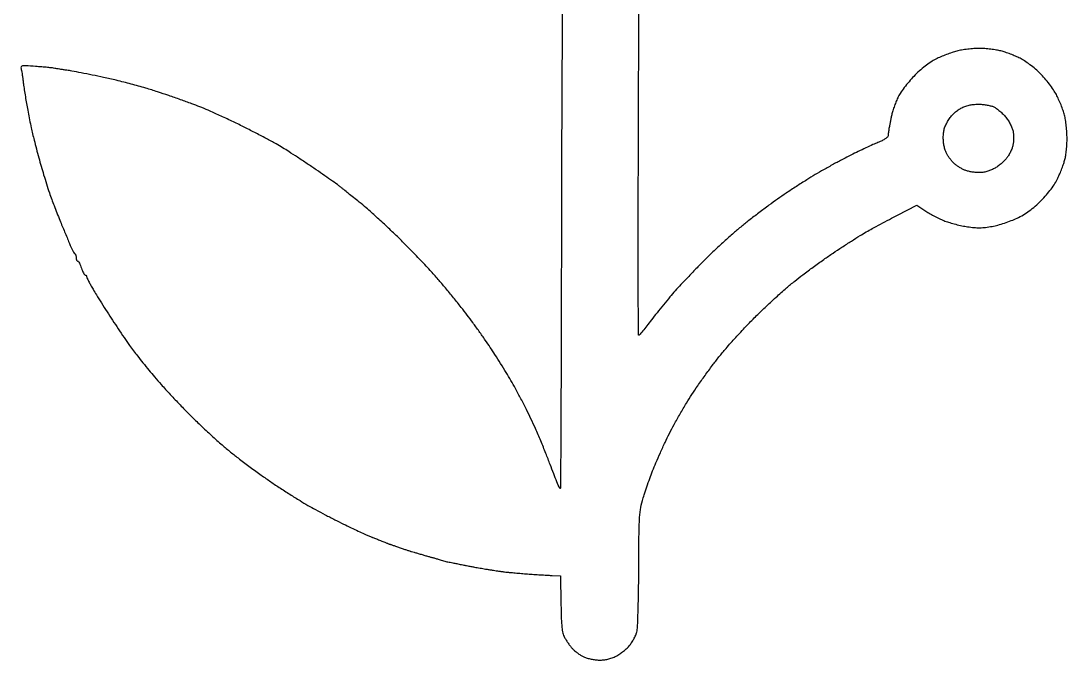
# Model space of a CAD drawing. Extents: x 0 to 57.1, y 0 to 88.
# Drawn here: x 0.4 to 51.3, y 0 to 31 of the extents above; entities that cross this region are included whole.
import ezdxf

# ---------------------------------------------------------------- set-up
doc = ezdxf.new("R2010")
doc.units = 0
doc.header["$MEASUREMENT"] = 0

msp = doc.modelspace()

# ---------------------------------------------------------------- linework, layer by layer
msp.add_lwpolyline([(26.740069, 32.314319, 0.000066), (26.720563, 28.826216, 0.000591), (26.703848, 24.920556, 0.000364), (26.692947, 20.3232, -0.000303), (26.682632, 15.737673, -0.000503), (26.667706, 11.870947, -0.000014), (26.650577, 8.371091, -0.197633), (26.63461, 8.33281, -0.531347), (26.611396, 8.337309, -0.001707), (26.475658, 8.659128, -0.00622), (26.322451, 9.039076, -0.003633), (26.147827, 9.49801, 0.006194), (25.941186, 10.03283, 0.004014), (25.689574, 10.646472, 0.004035), (25.434124, 11.241978, 0.007632), (25.217053, 11.7171, 0.006003), (24.996303, 12.167372, 0.003901), (24.730924, 12.682598, 0.003922), (24.463979, 13.181532, 0.007441), (24.239955, 13.5783, 0.004428), (24.013822, 13.957489, 0.002736), (23.741595, 14.399449, 0.002743), (23.467821, 14.833204, 0.004927), (23.2377, 15.1857, 0.005167), (22.999408, 15.535096, 0.002811), (22.69991, 15.959526, 0.0028), (22.39046, 16.387776, 0.004437), (22.120059, 16.7508, 0.005807), (21.829162, 17.125084, 0.002908), (21.453215, 17.591777, 0.002887), (21.058568, 18.070225, 0.004262), (20.706271, 18.4851, 0.008422), (20.315242, 18.922594, 0.003909), (19.793626, 19.478, 0.00387), (19.2366, 20.052917, 0.005384), (18.728393, 20.558384, 0.004661), (18.229328, 21.035202, 0.004117), (17.700521, 21.522966, 0.004138), (17.216693, 21.95468, 0.012525), (16.8777, 22.237447, -0.000766), (16.604893, 22.454333, -0.000877), (16.344872, 22.662453, -0.00079), (16.124888, 22.839734, -0.005025), (16.014216, 22.931065, 0.019053), (15.89145, 23.026718, 0.001748), (15.576866, 23.251444, 0.002256), (15.199443, 23.516521, 0.001766), (14.787516, 23.800911, 0.002496), (14.345918, 24.10026, 0.002152), (13.879046, 24.410447, 0.002166), (13.453168, 24.688126, 0.006279), (13.1553, 24.875249, 0.011244), (12.841319, 25.057472, 0.003311), (12.351864, 25.322797, 0.003323), (11.79727, 25.61398, 0.003567), (11.2518, 25.890853, 0.004421), (10.690852, 26.1644, 0.003676), (10.089608, 26.445639, 0.003711), (9.535127, 26.695088, 0.010029), (9.1368, 26.861284, 0.006224), (8.741626, 27.011279, 0.002554), (8.201979, 27.205344, 0.002526), (7.620484, 27.407809, 0.003236), (7.083032, 27.588021, 0.008987), (6.50544, 27.766111, 0.005028), (5.79699, 27.962984, 0.005014), (5.076685, 28.147652, 0.008128), (4.460432, 28.288493, 0.001896), (3.904923, 28.403786, 0.002143), (3.37079, 28.51015, 0.001954), (2.915944, 28.596858, 0.011757), (2.678398, 28.635425, -0.002442), (2.508219, 28.65981, -0.002327), (2.335519, 28.686239, -0.002307), (2.183146, 28.711005, -0.008275), (2.086198, 28.728876, 0.022303), (1.974857, 28.746187, 0.00293), (1.736797, 28.770982, 0.003399), (1.453929, 28.796829, 0.002842), (1.153304, 28.820519, 0.003503), (0.682605, 28.851607, 0.052376), (0.518288, 28.844091, 0.247209), (0.456994, 28.798923, 0.185173), (0.449766, 28.713924, -0.023337), (0.471019, 28.625042, -0.005594), (0.497716, 28.475662, -0.005735), (0.524508, 28.303284, -0.005652), (0.54748, 28.1295, 0.005862), (0.575853, 27.915535, 0.002029), (0.62168, 27.607362, 0.002016), (0.674925, 27.268183, 0.002342), (0.728382, 26.946009, 0.004527), (0.789148, 26.608556, 0.003), (0.86473, 26.222261, 0.003019), (0.942672, 25.847874, 0.005869), (1.010206, 25.550109, 0.004382), (1.087026, 25.240933, 0.00183), (1.195766, 24.825409, 0.00181), (1.315399, 24.381487, 0.002346), (1.428486, 23.975323, 0.004625), (1.548382, 23.566828, 0.003387), (1.688694, 23.115656, 0.003422), (1.827407, 22.690147, 0.007571), (1.940345, 22.367923, 0.003631), (2.053761, 22.066166, 0.002185), (2.192474, 21.709747, 0.002187), (2.333489, 21.356583, 0.003822), (2.453832, 21.0654, -0.000503), (2.566572, 20.797663, -0.000442), (2.683763, 20.517879, -0.000444), (2.789084, 20.265181, -0.001335), (2.860334, 20.0925, 0.012698), (2.918198, 19.960831, 0.017202), (2.977485, 19.845221, 0.014216), (3.031937, 19.753692, 0.151123), (3.064553, 19.7259, -0.158027), (3.08979, 19.703801, -0.051555), (3.110916, 19.658352, -0.045391), (3.12536, 19.599683, -0.037684), (3.1302, 19.53555, 0.041895), (3.135411, 19.47347, 0.061462), (3.151074, 19.421032, 0.080759), (3.174084, 19.385461, 0.21195), (3.201259, 19.3734, -0.249459), (3.234967, 19.355466, -0.024448), (3.284251, 19.273995, -0.02637), (3.336049, 19.164655, -0.017731), (3.384, 19.035, 0.017731), (3.431951, 18.905345, 0.02637), (3.483749, 18.796005, 0.024448), (3.533033, 18.714534, 0.249459), (3.566741, 18.6966, -0.111911), (3.593849, 18.690456, -0.10012), (3.616926, 18.67308, -0.094465), (3.632408, 18.647105, -0.087502), (3.6378, 18.616533, 0.112299), (3.649662, 18.564382, 0.005402), (3.729078, 18.403333, 0.008596), (3.82949, 18.213307, 0.006069), (3.948533, 18.003183, 0.006307), (4.110657, 17.732843, 0.002097), (4.354841, 17.340762, 0.002087), (4.629041, 16.908587, 0.002375), (4.895359, 16.497, 0.003089), (5.166854, 16.087299, 0.002675), (5.456624, 15.660782, 0.002692), (5.723286, 15.277202, 0.007864), (5.91281, 15.0165, 0.006), (6.103339, 14.769137, 0.002403), (6.369782, 14.434984, 0.002377), (6.660441, 14.077525, 0.002999), (6.932934, 13.749672, 0.008955), (7.251486, 13.384526, 0.003707), (7.694703, 12.901725, 0.003666), (8.177547, 12.391083, 0.004717), (8.6292, 11.929194, 0.006552), (9.098936, 11.469987, 0.004656), (9.636997, 10.967073, 0.004701), (10.159611, 10.496608, 0.009958), (10.575, 10.144155, 0.00726), (10.991115, 9.815041, 0.003909), (11.513002, 9.420895, 0.003892), (12.051302, 9.027391, 0.006103), (12.5208, 8.698376, 0.00479), (12.984433, 8.388308, 0.003526), (13.503746, 8.053367, 0.003563), (13.999444, 7.74352, 0.007939), (14.382, 7.516462, 0.005841), (14.756254, 7.308058, 0.00316), (15.22138, 7.059914, 0.003147), (15.698214, 6.813198, 0.004959), (16.110864, 6.608102, 0.001167), (16.480998, 6.429759, 0.001427), (16.827986, 6.26478, 0.00119), (17.120484, 6.127582, 0.010156), (17.252964, 6.069071, 0.00126), (17.339133, 6.033341, 0.001617), (17.418601, 6.000925, 0.001239), (17.48537, 5.974132, 0.013929), (17.5122, 5.9643, -0.011226), (17.539893, 5.954321, -0.000791), (17.616628, 5.924568, -0.001119), (17.708006, 5.888735, -0.000843), (17.8083, 5.848951, -0.000905), (17.914775, 5.806283, -0.000817), (18.024823, 5.761744, -0.000818), (18.123321, 5.721504, -0.002598), (18.189, 5.694147, 0.004292), (18.240686, 5.672823, 0.004741), (18.291049, 5.653102, 0.004417), (18.334343, 5.637057, 0.02415), (18.3582, 5.629735, -0.019278), (18.388571, 5.620737, -0.000485), (18.524756, 5.57446, -0.00104), (18.684441, 5.519654, -0.000709), (18.8658, 5.4567, 0.001242), (19.047161, 5.393962, 0.001828), (19.206844, 5.339818, 0.000844), (19.343165, 5.294407, 0.034461), (19.3734, 5.286655, -0.024671), (19.403766, 5.279499, -0.00062), (19.539956, 5.240044, -0.001329), (19.699641, 5.193108, -0.000905), (19.881, 5.138918, 0.002095), (20.06538, 5.084304, 0.002737), (20.234469, 5.035991, 0.002023), (20.376512, 4.996865, 0.02542), (20.4309, 4.98505, -0.028344), (20.475919, 4.974994, -0.007156), (20.547842, 4.953474, -0.007278), (20.629453, 4.926465, -0.00729), (20.710199, 4.897105, 0.015548), (20.801168, 4.865719, 0.00843), (20.914769, 4.832527, 0.00839), (21.031625, 4.802609, 0.013121), (21.133199, 4.781213, -0.001782), (21.235962, 4.761988, -0.001103), (21.356565, 4.738705, -0.001106), (21.475566, 4.715185, -0.001994), (21.573, 4.6953, 0.001247), (21.669283, 4.675499, 0.000733), (21.7845, 4.65228, 0.000733), (21.899721, 4.629412, 0.001253), (21.996, 4.6107, -0.00067), (22.090058, 4.592534, -0.000442), (22.198138, 4.571409, -0.000445), (22.303196, 4.550682, -0.000862), (22.387129, 4.533894, 0.004599), (22.477083, 4.516601, 0.001701), (22.604121, 4.493834, 0.001685), (22.742945, 4.469924, 0.00203), (22.873579, 4.448422, -0.000009), (23.011581, 4.42628, -0.000006), (23.173316, 4.400326, -0.000006), (23.332762, 4.374735, -0.00001), (23.463105, 4.35381, 0.00443), (23.595062, 4.333822, 0.002309), (23.759893, 4.311121, 0.002296), (23.92928, 4.28938, 0.003505), (24.076455, 4.272224, 0.004625), (24.250683, 4.254779, 0.001322), (24.521209, 4.23094, 0.001331), (24.826639, 4.205657, 0.001412), (25.1262, 4.182514, 0.001664), (25.431083, 4.160846, 0.001422), (25.752543, 4.139993, 0.001432), (26.044933, 4.122701, 0.00408), (26.24863, 4.112906), (26.65196, 4.096809), (26.67163, 2.746355, 0.003969), (26.688211, 2.009638, 0.01922), (26.717005, 1.592242, 0.03427), (26.766215, 1.315258, 0.061342), (26.849008, 1.0998, 0.019909), (26.925525, 0.968971, 0.01203), (27.025893, 0.820062, 0.012043), (27.132875, 0.676742, 0.020638), (27.229708, 0.563302, 0.028322), (27.336516, 0.460495, 0.016894), (27.474175, 0.350105, 0.016885), (27.619216, 0.24909, 0.027911), (27.7488, 0.175106, 0.040019), (27.893054, 0.116992, 0.019411), (28.085111, 0.065045, 0.019113), (28.290443, 0.026168, 0.026074), (28.477889, 0.007974, 0.027729), (28.696773, 0.010343, 0.032945), (28.901597, 0.037565, 0.032891), (29.101351, 0.091508, 0.02748), (29.305052, 0.173924, 0.033094), (29.476685, 0.268933, 0.019986), (29.667054, 0.402468, 0.01998), (29.846322, 0.550914, 0.03283), (29.983879, 0.691761, 0.029797), (30.099216, 0.843994, 0.021262), (30.210329, 1.026749, 0.021565), (30.301625, 1.210725, 0.042258), (30.355047, 1.365157, 0.051628), (30.390577, 1.607769, 0.002731), (30.419393, 2.390716, 0.004183), (30.441175, 3.339328, 0.002781), (30.451001, 4.42735, -0.001613), (30.461595, 6.00984, -0.010759), (30.486365, 6.797474, -0.021691), (30.535751, 7.308555, -0.033202), (30.626804, 7.744101, -0.010378), (30.713661, 8.031779, -0.004394), (30.841545, 8.414136, -0.004345), (30.985285, 8.82017, -0.005668), (31.124219, 9.188978, -0.008354), (31.285603, 9.583477, -0.004286), (31.50035, 10.072749, -0.004258), (31.73013, 10.572871, -0.006403), (31.939785, 11.004678, -0.009175), (32.169175, 11.441917, -0.005281), (32.460624, 11.960436, -0.005275), (32.764445, 12.475214, -0.00878), (33.032472, 12.9015, -0.007381), (33.316268, 13.322062, -0.004271), (33.669205, 13.819674, -0.004267), (34.031862, 14.31292, -0.007152), (34.346044, 14.7204, -0.011354), (34.691634, 15.135867, -0.005302), (35.157113, 15.658993, -0.00525), (35.657205, 16.197686, -0.007322), (36.116571, 16.668209, -0.006566), (36.586215, 17.123265, -0.004849), (37.117331, 17.614879, -0.004901), (37.628364, 18.069727, -0.010946), (38.0277, 18.403092, -0.006994), (38.424525, 18.710894, -0.003729), (38.923402, 19.080996, -0.003711), (39.438652, 19.451485, -0.005771), (39.8889, 19.762455, -0.003503), (40.320995, 20.049198, -0.003002), (40.779844, 20.34517, -0.003024), (41.19997, 20.609051, -0.008646), (41.4963, 20.785668, -0.004434), (41.788227, 20.949468, -0.001799), (42.188639, 21.16762, -0.00178), (42.620983, 21.399171, -0.002265), (43.021599, 21.609576), (43.954697, 22.094261), (44.395153, 21.797856, 0.017682), (44.599107, 21.670844, 0.010611), (44.84947, 21.53394, 0.010619), (45.104639, 21.408171, 0.018167), (45.323254, 21.315645, 0.019124), (45.553227, 21.23795, 0.009997), (45.844824, 21.158012, 0.009929), (46.147572, 21.087855, 0.014976), (46.414031, 21.039944, 0.016152), (46.734907, 21.002666, 0.024379), (47.016058, 20.992932, 0.024415), (47.296511, 21.010613, 0.016267), (47.615226, 21.05693, 0.022925), (47.887993, 21.118695, 0.012576), (48.215919, 21.217867, 0.012514), (48.544406, 21.335491, 0.019507), (48.820306, 21.454715, 0.022894), (49.128597, 21.620216, 0.023478), (49.417796, 21.811933, 0.022197), (49.701713, 22.04, 0.016581), (49.994336, 22.31496, 0.016581), (50.249189, 22.588421, 0.01862), (50.475252, 22.868089, 0.019995), (50.66269, 23.140557, 0.0306), (50.80046, 23.3919, 0.011095), (50.899742, 23.615393, 0.008121), (51.000339, 23.867542, 0.008212), (51.087859, 24.109597, 0.017947), (51.145126, 24.298307, 0.027953), (51.185729, 24.49572, 0.011404), (51.219673, 24.767725, 0.011242), (51.242956, 25.062361, 0.014095), (51.25068, 25.336299, 0.016327), (51.24153, 25.616436, 0.011531), (51.213738, 25.930136, 0.011654), (51.173214, 26.229088, 0.023947), (51.124919, 26.460292, 0.020171), (51.057624, 26.682437, 0.010731), (50.957484, 26.951791, 0.010664), (50.843198, 27.223062, 0.01629), (50.731529, 27.452687, 0.028006), (50.592532, 27.683933, 0.01377), (50.391675, 27.962475, 0.013617), (50.166589, 28.241095, 0.019281), (49.9504, 28.475354, 0.019796), (49.719382, 28.689428, 0.014887), (49.449537, 28.906745, 0.015111), (49.183106, 29.09615, 0.033204), (48.966421, 29.220617, 0.014049), (48.753266, 29.317581, 0.008992), (48.500717, 29.418698, 0.009035), (48.249524, 29.50891, 0.016649), (48.041721, 29.571697, 0.024255), (47.825311, 29.618191, 0.011882), (47.545977, 29.657374, 0.011758), (47.253127, 29.684417, 0.016722), (46.991924, 29.693596, 0.017969), (46.727422, 29.684534, 0.01183), (46.424232, 29.655999, 0.011908), (46.13018, 29.614167, 0.022423), (45.895695, 29.564196, 0.017803), (45.667157, 29.495896, 0.009736), (45.391952, 29.396845, 0.009692), (45.115971, 29.285224, 0.015217), (44.88387, 29.177609, 0.030027), (44.632063, 29.031884, 0.019511), (44.359059, 28.835467, 0.018246), (44.080085, 28.600883, 0.016616), (43.809819, 28.339394, 0.017079), (43.575848, 28.080315, 0.014521), (43.346615, 27.791759, 0.014892), (43.151534, 27.514123, 0.035226), (43.027691, 27.293912, 0.015713), (42.937524, 27.086712, 0.010812), (42.847913, 26.846755, 0.010911), (42.771645, 26.61187, 0.021757), (42.723561, 26.42248, 0.001608), (42.688412, 26.250772, 0.001436), (42.652993, 26.072216, 0.00144), (42.622085, 25.911563, 0.004473), (42.602526, 25.803, 0.006427), (42.588223, 25.712318, 0.005209), (42.575147, 25.614711, 0.005266), (42.564974, 25.524445, 0.01357), (42.560087, 25.459018, -0.198391), (42.528993, 25.392818, -0.037234), (42.421481, 25.308417, -0.032417), (42.265522, 25.217809, -0.018637), (42.06735, 25.128303, 0.008764), (41.824289, 25.02425, 0.003129), (41.481027, 24.86754, 0.003104), (41.106529, 24.690895, 0.003663), (40.754458, 24.518966, 0.006534), (40.372811, 24.322856, 0.00345), (39.904101, 24.070055, 0.003432), (39.42787, 23.804672, 0.005293), (39.020158, 23.568056, 0.006207), (38.606108, 23.314856, 0.003472), (38.108466, 22.997142, 0.003463), (37.609838, 22.668975, 0.005626), (37.19139, 22.382542, 0.006054), (36.775822, 22.083591, 0.003552), (36.285476, 21.716349, 0.003552), (35.80028, 21.342088, 0.006041), (35.400622, 21.021393, 0.008156), (35.004571, 20.684672, 0.004459), (34.529508, 20.259666, 0.004443), (34.054477, 19.819214, 0.007058), (33.656632, 19.432938, 0.0034), (33.280974, 19.052622, 0.002594), (32.874794, 18.631422, 0.002623), (32.498326, 18.232791, 0.006168), (32.22256, 17.930311, 0.006714), (31.965583, 17.633425, 0.003502), (31.652896, 17.2569, 0.003481), (31.337378, 16.865984, 0.005312), (31.069578, 16.521983, -0.004217), (30.839909, 16.225627, -0.00709), (30.641512, 15.981242, -0.00203), (30.46827, 15.775622, -0.438192), (30.445117, 15.774681, -0.198419), (30.432225, 15.805721, -0.000021), (30.427837, 18.137795, -0.000614), (30.426261, 20.717303, -0.00037), (30.43041, 23.775208, -0.000325), (30.438807, 26.832858, -0.000539), (30.450342, 29.411524, -0.000017), (30.46337, 31.744625, -0.197453)], format="xyb")
msp.add_lwpolyline([(46.926723, 26.9874, -0.021819), (47.121144, 26.978912, -0.017436), (47.32934, 26.953357, -0.017772), (47.520626, 26.916064, -0.041949), (47.658802, 26.871508, -0.050976), (47.786867, 26.801938, -0.020876), (47.945625, 26.683426, -0.020396), (48.106865, 26.540925, -0.024575), (48.245727, 26.393969, -0.028659), (48.373908, 26.22558, -0.025171), (48.488108, 26.036359, -0.026146), (48.576676, 25.848424, -0.046626), (48.626319, 25.685011, -0.031552), (48.648309, 25.527447, -0.019449), (48.655177, 25.340318, -0.019478), (48.647507, 25.154047, -0.032781), (48.624808, 24.9993, -0.038526), (48.580035, 24.848275, -0.021899), (48.504204, 24.673326, -0.021765), (48.411864, 24.502809, -0.033357), (48.316117, 24.3648, -0.032426), (48.199689, 24.236789, -0.018258), (48.043314, 24.096451, -0.018162), (47.874454, 23.965783, -0.028212), (47.71903, 23.86707, -0.030545), (47.538042, 23.780008, -0.031682), (47.349962, 23.716854, -0.032119), (47.157942, 23.67865, -0.03344), (46.965192, 23.666041, -0.026553), (46.792793, 23.675468, -0.01834), (46.599343, 23.703596, -0.01854), (46.414848, 23.744494, -0.035655), (46.271469, 23.793044, -0.025485), (46.140557, 23.856078, -0.016475), (45.99562, 23.941514, -0.016568), (45.859139, 24.03463, -0.029857), (45.754853, 24.120973, -0.029221), (45.661383, 24.219094, -0.016154), (45.558507, 24.348841, -0.016063), (45.462419, 24.48751, -0.024815), (45.389459, 24.613699, -0.044226), (45.329355, 24.761508, -0.024773), (45.281643, 24.949716, -0.023724), (45.250317, 25.155172, -0.025972), (45.23985, 25.356538, -0.025847), (45.252341, 25.598017, -0.044306), (45.29078, 25.795835, -0.04384), (45.363816, 25.985207, -0.024711), (45.483075, 26.200871, -0.031387), (45.61097, 26.381046, -0.031835), (45.759852, 26.542891, -0.032569), (45.924426, 26.681042, -0.036846), (46.099156, 26.790482, -0.03023), (46.29353, 26.87856, -0.032865), (46.49182, 26.939748, -0.032081), (46.700679, 26.975485, -0.026337)], format="xyb", close=True)

doc.saveas('drawing.dxf')
